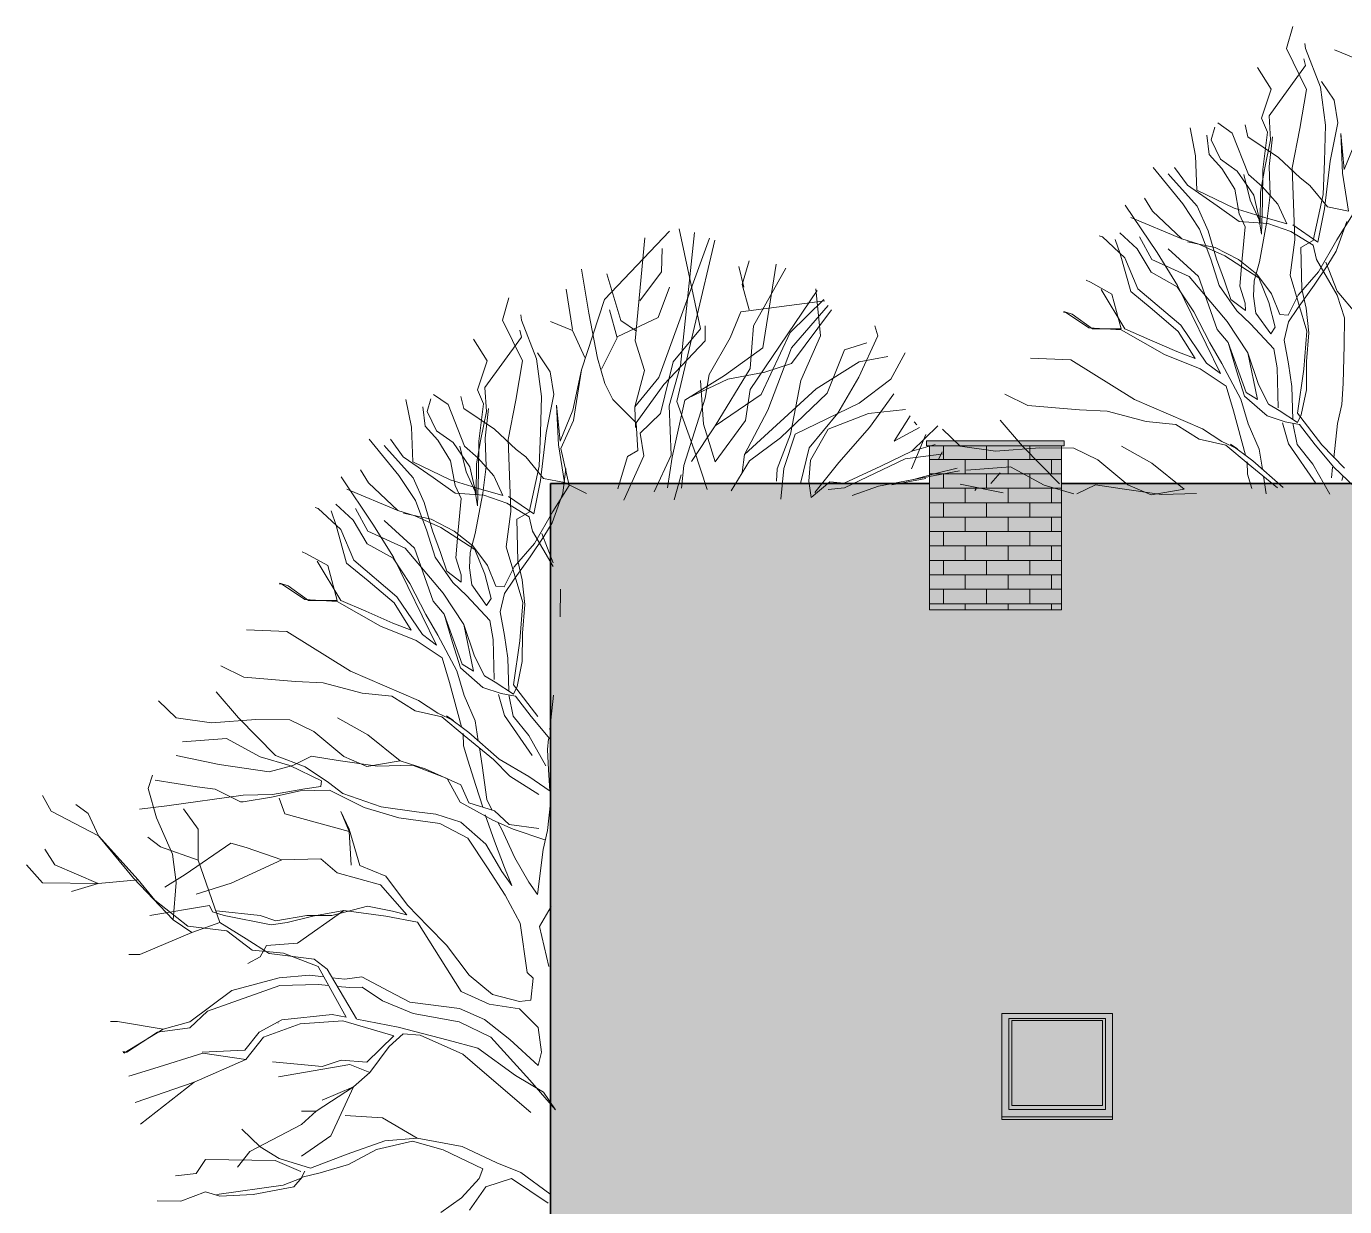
# Model space of a CAD drawing. Header units: millimetres. Extents: x -13512 to 8923, y -6533 to 5096.
# Drawn here: x -7392 to -6463, y -6001 to -5169 of the extents above; entities that cross this region are included whole.
import ezdxf

# ---------------------------------------------------------------- set-up
doc = ezdxf.new("R2010")
doc.units = ezdxf.units.MM
for name, color, linetype, lineweight in [('A-ELEWACJA CIENKA', 11, 'Continuous', 13), ('A-RYS ELEWACJI', 30, 'Continuous', 35), ('B-CIENIE', 251, 'Continuous', 0), ('B-DACHÓWKA', 250, 'Continuous', 0), ('B-DREWNO', 32, 'Continuous', 0), ('B-materiały', 9, 'Continuous', 0), ('B-STOLARKA OKIENNA', 32, 'Continuous', 0), ('B-SZKŁO', 153, 'Continuous', 0)]:
    doc.layers.add(name, color=color, linetype=linetype, lineweight=lineweight)

# ---------------------------------------------------------------- blocks, each defined once
blk = doc.blocks.new('A$C557A236E')
at = {"layer": 'B-materiały'}
for p, q in [((-876.93, 322.13), (-881.45, 306.51)), ((-881.45, 306.51), (-867.37, 277.74)), ((-867.91, 306.51), (-868.57, 310.15)), ((-857.36, 279.33), (-867.91, 306.51)), ((-867.91, 294.47), (-869.11, 299.35)), ((-832.05, 299.32), (-847.64, 305.56)), ((-892.18, 277.79), (-901.91, 293.16)), ((-893.72, 258.98), (-867.91, 294.47)), ((-854.01, 252.6), (-857.36, 279.33)), ((-847.74, 270.19), (-856.79, 283.37)), ((-899.04, 257.51), (-892.18, 277.79)), ((-867.37, 277.74), (-872.05, 250.14)), ((-845.33, 254.16), (-847.74, 270.19)), ((-931.88, 251.09), (-934.41, 242.08)), ((-919.66, 246.96), (-929.89, 254.12)), ((-908.53, 244.35), (-910.63, 252.82)), ((-894.77, 247.56), (-899.04, 257.51)), ((-892.63, 242.25), (-893.72, 258.98)), ((-854.71, 227.11), (-854.01, 252.6)), ((-850.69, 227.21), (-845.33, 254.16)), ((-949.38, 250.67), (-945.54, 231.01)), ((-935.94, 231.78), (-937.5, 245.47)), ((-934.41, 242.08), (-927.82, 228.63)), ((-908.1, 217.73), (-919.66, 246.96)), ((-886.95, 229.65), (-908.53, 244.35)), ((-898.14, 221.33), (-894.77, 247.56)), ((-896.8, 221.36), (-892.63, 242.25)), ((-891.34, 244.29), (-893.5, 223.46)), ((-872.05, 250.14), (-877.39, 222.52)), ((-840.82, 221.25), (-843.23, 246.63)), ((-843.23, 246.63), (-842.03, 218.65)), ((-831.8, 243.05), (-840.82, 221.25)), ((-945.54, 231.01), (-944.64, 206.61)), ((-926.98, 221.95), (-935.94, 231.78)), ((-927.82, 228.63), (-916.21, 220.2)), ((-893.5, 223.46), (-893, 203.36)), ((-871.84, 215.28), (-886.95, 229.65)), ((-855.46, 203.63), (-854.71, 227.11)), ((-854.54, 193.59), (-850.69, 227.21)), ((-973.19, 220.12), (-975.27, 222.75)), ((-954.51, 197.12), (-973.19, 220.12)), ((-964.84, 218.11), (-963.04, 216.35)), ((-963.04, 216.35), (-944.41, 195.37)), ((-951.26, 210.19), (-960.39, 222.56)), ((-917.9, 207.43), (-926.98, 221.95)), ((-916.21, 220.2), (-904.38, 203.07)), ((-911.45, 217.64), (-906.98, 199.65)), ((-898.51, 209.25), (-908.1, 217.73)), ((-899.75, 205.2), (-896.8, 221.36)), ((-898.24, 198.53), (-898.14, 221.33)), ((-877.39, 222.52), (-875.44, 171.62)), ((-865.01, 210.09), (-871.84, 215.28)), ((-842.03, 218.65), (-837.74, 192)), ((-930.35, 195.72), (-951.26, 210.19)), ((-944.64, 206.61), (-918.24, 194.01)), ((-914.79, 190.07), (-917.9, 207.43)), ((-899.88, 183.74), (-899.75, 205.2)), ((-887.47, 196.79), (-898.51, 209.25)), ((-852.56, 194.98), (-865.01, 210.09)), ((-972.62, 162.68), (-995.1, 196.16)), ((-975.83, 191.9), (-981.43, 201.07)), ((-942.67, 179.32), (-954.51, 197.12)), ((-944.41, 195.37), (-936.61, 178.13)), ((-914.65, 184.71), (-930.35, 195.72)), ((-906.98, 199.65), (-900.6, 185.74)), ((-904.38, 203.07), (-899.88, 183.74)), ((-899.01, 175.72), (-898.24, 198.53)), ((-893, 203.36), (-895.21, 184.53)), ((-881.09, 182.87), (-887.47, 196.79)), ((-862.7, 171.27), (-855.46, 203.63)), ((-955.23, 172.3), (-991.12, 187.46)), ((-955.23, 172.3), (-975.83, 191.9)), ((-918.24, 194.01), (-900, 188.43)), ((-910.53, 180.8), (-914.79, 190.07)), ((-900, 188.43), (-881.09, 182.87)), ((-859.31, 170.01), (-854.54, 193.59)), ((-837.74, 192), (-852.56, 194.98)), ((-845.95, 171.69), (-834.34, 190.08)), ((-1361.86, 129.76), (-1316.18, 177.7)), ((-1309.37, 179.48), (-1294.15, 108.93)), ((-1308.34, 83.11), (-1298.48, 176.98)), ((-998.76, 176.73), (-986.57, 165.48)), ((-934.77, 158.07), (-942.67, 179.32)), ((-936.61, 178.13), (-930.75, 158.17)), ((-894.5, 183.21), (-914.65, 184.71)), ((-912.66, 158.62), (-910.53, 180.8)), ((-900.6, 185.74), (-899.01, 175.72)), ((-895.21, 184.53), (-900.53, 156.24)), ((-878.27, 177.58), (-894.5, 183.21)), ((-862.61, 167.92), (-878.27, 177.58)), ((-877.05, 182.3), (-859.31, 170.01)), ((-838.9, 184.6), (-846.42, 163.63)), ((-1340.19, 100.47), (-1333.56, 173.16)), ((-1323.55, 74.68), (-1287.87, 172.83)), ((-1311, 57.85), (-1284.15, 171.37)), ((-1013.29, 174.47), (-1011.14, 173.74)), ((-1011.14, 173.74), (-995.19, 159.1)), ((-998.54, 161.83), (-1002.08, 172.06)), ((-984.96, 173.74), (-976.23, 157.8)), ((-943.07, 168.58), (-955.23, 172.3)), ((-951.16, 170.39), (-931.62, 166.19)), ((-924.77, 160.33), (-943.07, 168.58)), ((-875.44, 171.62), (-878.84, 146.73)), ((-871.29, 166.36), (-862.7, 171.27)), ((-860.35, 157.92), (-862.61, 167.92)), ((-858.79, 149.24), (-845.95, 171.69)), ((-1321.66, 149.19), (-1321.31, 165.49)), ((-991.17, 135.2), (-998.54, 161.83)), ((-995.19, 159.1), (-986.16, 137.3)), ((-986.57, 165.48), (-976.77, 148.97)), ((-958.18, 139.58), (-972.62, 162.68)), ((-943.43, 145.76), (-964.8, 165.28)), ((-928.94, 139.44), (-934.77, 158.07)), ((-931.62, 166.19), (-915.32, 157.88)), ((-930.75, 158.17), (-925, 142.89)), ((-900.92, 144.84), (-924.77, 160.33)), ((-915.32, 157.88), (-902.32, 147.48)), ((-914.18, 139.14), (-912.66, 158.62)), ((-870.55, 136.88), (-871.29, 166.36)), ((-845.64, 132.81), (-860.35, 157.92)), ((-846.42, 163.63), (-852.21, 154.1)), ((-1372.99, 120), (-1378.1, 151.08)), ((-1336.9, 128.74), (-1321.66, 149.19)), ((-1263.79, 138.44), (-1267.25, 153.01)), ((-1264.83, 140.18), (-1259.98, 156.82)), ((-1256.84, 111.21), (-1234.19, 151.84)), ((-1240.92, 154.47), (-1250.22, 95.59)), ((-976.77, 148.97), (-958.41, 138.7)), ((-976.23, 157.8), (-950.05, 145.76)), ((-900.53, 156.24), (-904.21, 142.74)), ((-873.13, 132.8), (-858.79, 149.24)), ((-852.21, 154.1), (-861.91, 139.78)), ((-853.6, 156.08), (-845.71, 135.49)), ((-1350.42, 114.87), (-1360.12, 147.81)), ((-1259.98, 122.49), (-1264.83, 140.18)), ((-1019.5, 141.87), (-1022.55, 143.3)), ((-1004.54, 133.53), (-1019.5, 141.87)), ((-927.79, 77.43), (-958.18, 139.58)), ((-950.05, 145.76), (-923.27, 114.2)), ((-930.17, 108.57), (-943.43, 145.76)), ((-916.42, 121.66), (-928.94, 139.44)), ((-925, 142.89), (-920.64, 129.59)), ((-904.21, 142.74), (-904.62, 132.01)), ((-902.32, 147.48), (-891.92, 133.67)), ((-893.78, 127.59), (-900.92, 144.84)), ((-878.84, 146.73), (-867.13, 107.47)), ((-861.91, 139.78), (-873.56, 123.4)), ((-1429.26, 130.74), (-1433.77, 115.12)), ((-1384.38, 108.62), (-1388.88, 137.06)), ((-1324.08, 116.95), (-1316.11, 138.44)), ((-1259.25, 66.31), (-1212.02, 136.07)), ((-1209.6, 104.05), (-1212.92, 137.28)), ((-1011.99, 136.69), (-995.21, 108.96)), ((-997.89, 108.89), (-1004.54, 133.53)), ((-976.12, 122.84), (-991.17, 135.2)), ((-986.16, 137.3), (-955.77, 111.59)), ((-958.41, 138.7), (-946.57, 120.9)), ((-910.53, 127.17), (-914.18, 139.14)), ((-904.62, 132.01), (-902.97, 119.98)), ((-891.92, 133.67), (-886.19, 119.06)), ((-880.15, 118.54), (-873.13, 132.8)), ((-867.53, 123.55), (-870.55, 136.88)), ((-845.71, 135.49), (-831.89, 119.08)), ((-840.55, 116.85), (-845.64, 132.81)), ((-1377.98, 80.02), (-1361.86, 129.76)), ((-1352.84, 102.73), (-1358.39, 122.49)), ((-1273.3, 102.75), (-1265.87, 120.97)), ((-1265.87, 120.97), (-1206.59, 128.74)), ((-1207.36, 129.78), (-1230.96, 106.33)), ((-1230.06, 95.59), (-1204.21, 125.54)), ((-1201.83, 122.32), (-1230.06, 84.53)), ((-1038.26, 121.23), (-1032.34, 119.42)), ((-957.62, 107.22), (-976.12, 122.84)), ((-946.57, 120.9), (-935.3, 99.06)), ((-920.64, 129.59), (-910.39, 121.81)), ((-906.81, 112.51), (-916.42, 121.66)), ((-910.39, 121.81), (-910.53, 127.17)), ((-889.32, 110.27), (-893.78, 127.59)), ((-873.56, 123.4), (-880.03, 113.85)), ((-865.76, 106.16), (-867.53, 123.55)), ((-1433.77, 115.12), (-1419.7, 86.35)), ((-1420.23, 115.12), (-1420.9, 118.76)), ((-1409.69, 87.94), (-1420.23, 115.12)), ((-1384.38, 107.93), (-1399.97, 114.17)), ((-1366.79, 88.34), (-1372.99, 120)), ((-1352.84, 103.42), (-1324.08, 116.95)), ((-1339.33, 107.24), (-1350.42, 114.87)), ((-1037.07, 120.64), (-1038.62, 120.73)), ((-1020.7, 109.66), (-1037.07, 120.64)), ((-1032.34, 119.42), (-1018, 109.06)), ((-955.77, 111.59), (-937.72, 84.91)), ((-923.27, 114.2), (-908.53, 92.07)), ((-890.28, 94.82), (-906.81, 112.51)), ((-902.97, 119.98), (-892.56, 105.49)), ((-886.19, 119.06), (-880.15, 118.54)), ((-880.03, 113.85), (-883.06, 101.04)), ((-840.73, 97.41), (-840.55, 116.85)), ((-1446.05, 67.59), (-1420.23, 103.08)), ((-1420.23, 103.08), (-1421.44, 107.96)), ((-1375.71, 88.86), (-1384.38, 107.93)), ((-1363.93, 80.54), (-1352.84, 102.73)), ((-1294.15, 108.93), (-1313.41, 85.83)), ((-1290.84, 100.47), (-1290.84, 111.21)), ((-1290.84, 111.21), (-1290.84, 100.47)), ((-1288.07, 76.91), (-1273.3, 102.75)), ((-1259.25, 80.95), (-1256.84, 111.21)), ((-1230.96, 106.33), (-1251.42, 62.73)), ((-1223.61, 72.49), (-1209.6, 104.05)), ((-1182.77, 74.85), (-1169.27, 104.05)), ((-1169.27, 104.05), (-1171.38, 111.21)), ((-997.87, 108.22), (-1020.7, 109.66)), ((-1018, 109.06), (-997.89, 108.89)), ((-967.27, 90.89), (-997.87, 108.22)), ((-995.21, 108.96), (-977.59, 101.35)), ((-945.75, 88.07), (-957.62, 107.22)), ((-922.57, 99.38), (-930.17, 108.57)), ((-892.56, 105.49), (-889.32, 110.27)), ((-867.13, 107.47), (-869.14, 80.61)), ((-867.26, 86.02), (-865.76, 106.16)), ((-1444.51, 86.4), (-1454.24, 101.77)), ((-1333.57, 79.65), (-1340.19, 100.47)), ((-1320.03, 69.89), (-1290.84, 100.47)), ((-1250.22, 95.59), (-1277.3, 76.07)), ((-1246.91, 51.66), (-1230.06, 95.59)), ((-1192.75, 94.29), (-1205.08, 63.7)), ((-1177.1, 99.17), (-1192.75, 94.29)), ((-977.59, 101.35), (-958.61, 93.11)), ((-958.61, 93.11), (-945.75, 88.07)), ((-935.3, 99.06), (-926.89, 84.52)), ((-922.57, 99.38), (-909.73, 64.08)), ((-916.71, 79.41), (-922.57, 99.38)), ((-887.93, 81.48), (-890.28, 94.82)), ((-883.06, 101.04), (-879.96, 84.36)), ((-841.4, 70.57), (-840.73, 97.41)), ((-1451.37, 66.12), (-1444.51, 86.4)), ((-1419.7, 86.35), (-1424.37, 58.75)), ((-1406.33, 61.21), (-1409.69, 87.94)), ((-1400.07, 78.8), (-1409.12, 91.98)), ((-1361.65, 70.37), (-1366.79, 88.34)), ((-1313.41, 85.83), (-1322.44, 49.39)), ((-1230.06, 84.53), (-1249.02, 78.35)), ((-1212.74, 66.73), (-1182.51, 85.83)), ((-1182.51, 85.83), (-1162.35, 89.41)), ((-1150.02, 92.01), (-1160.25, 73.46)), ((-1061.7, 88.31), (-1033.41, 87.19)), ((-1033.41, 87.19), (-988.57, 59.2)), ((-942.21, 80.79), (-967.27, 90.89)), ((-937.72, 84.91), (-927.79, 77.43)), ((-926.89, 84.52), (-913.52, 59.38)), ((-908.53, 92.07), (-901.05, 69.75)), ((-901.91, 59.2), (-908.53, 92.07)), ((-879.96, 84.36), (-877.55, 68.33)), ((-867.43, 65.9), (-867.26, 86.02)), ((-1397.66, 62.77), (-1400.07, 78.8)), ((-1377.98, 80.02), (-1384.12, 51.66)), ((-1383.79, 44.34), (-1377.98, 80.02)), ((-1340.46, 54.14), (-1333.57, 79.65)), ((-1340.46, 54.14), (-1323.55, 74.68)), ((-1316.34, 54.75), (-1308.34, 83.11)), ((-1277.3, 76.07), (-1305.29, 58.82)), ((-1291, 60.08), (-1288.07, 76.91)), ((-1283.92, 40.6), (-1259.25, 80.95)), ((-1249.02, 78.35), (-1274.89, 73.46)), ((-1197.56, 49.68), (-1182.77, 74.85)), ((-923.81, 68.51), (-942.21, 80.79)), ((-910.89, 61.46), (-916.71, 79.41)), ((-887.23, 53.34), (-887.93, 81.48)), ((-869.14, 80.61), (-873.73, 49.65)), ((-1447.1, 56.17), (-1451.37, 66.12)), ((-1444.96, 50.86), (-1446.05, 67.59)), ((-1356, 59.12), (-1361.65, 70.37)), ((-1339.51, 42.77), (-1320.03, 69.89)), ((-1274.89, 73.46), (-1303.18, 60.12)), ((-1292.05, 41.9), (-1294.15, 72.49)), ((-1263.2, 20.55), (-1212.74, 66.73)), ((-1262.56, 44.5), (-1259.25, 66.31)), ((-1230.71, 34.77), (-1223.61, 72.49)), ((-1160.25, 73.46), (-1182.51, 56.54)), ((-918.68, 51.21), (-923.81, 68.51)), ((-901.05, 69.75), (-893.99, 55.85)), ((-877.55, 68.33), (-876.97, 45.16)), ((-871.01, 48.38), (-867.43, 65.9)), ((-842.37, 55.8), (-841.4, 70.57)), ((-1501.71, 59.28), (-1497.87, 39.62)), ((-1484.2, 59.7), (-1486.73, 50.69)), ((-1471.99, 55.57), (-1482.22, 62.73)), ((-1460.86, 52.96), (-1462.96, 61.43)), ((-1450.47, 29.94), (-1447.1, 56.17)), ((-1424.37, 58.75), (-1429.71, 31.13)), ((-1407.04, 35.72), (-1406.33, 61.21)), ((-1403.02, 35.82), (-1397.66, 62.77)), ((-1339.51, 42.77), (-1356, 59.12)), ((-1305.29, 58.82), (-1314.1, 18.61)), ((-1298.67, 23.68), (-1311, 57.85)), ((-1298.45, 36.43), (-1291, 60.08)), ((-1251.42, 62.73), (-1283.92, 40.6)), ((-1205.08, 63.7), (-1237.88, 32.14)), ((-1182.51, 56.54), (-1227.65, 34.74)), ((-1175.18, 39.51), (-1158.02, 63.21)), ((-1063.58, 54.95), (-1079.72, 62.99)), ((-988.57, 59.2), (-940.49, 38.6)), ((-913.52, 59.38), (-908.4, 42.08)), ((-895.13, 47.78), (-910.89, 61.46)), ((-909.73, 64.08), (-901.91, 59.2)), ((-893.99, 55.85), (-886.51, 51.35)), ((-845.39, 42.32), (-842.37, 55.8)), ((-1488.27, 40.39), (-1489.82, 54.08)), ((-1486.73, 50.69), (-1480.15, 37.24)), ((-1460.43, 26.34), (-1471.99, 55.57)), ((-1439.28, 38.26), (-1460.86, 52.96)), ((-1449.13, 29.97), (-1444.96, 50.86)), ((-1443.67, 52.9), (-1445.83, 32.07)), ((-1393.15, 29.86), (-1395.56, 55.24)), ((-1395.56, 55.24), (-1394.35, 27.26)), ((-1384.12, 51.66), (-1393.15, 29.86)), ((-1340.09, 39.41), (-1340.46, 54.14)), ((-1322.44, 49.39), (-1336.64, 35.47)), ((-1314.8, 19.93), (-1316.34, 54.75)), ((-1263.2, 20.55), (-1246.91, 51.66)), ((-1217.72, 25.04), (-1197.56, 49.68)), ((-1175.89, 49.39), (-1204.18, 38.32)), ((-1149.89, 52.24), (-1175.89, 49.39)), ((-1157.84, 29.86), (-1146.51, 47.67)), ((-1027.3, 51.84), (-1063.58, 54.95)), ((-1007.84, 50.99), (-1027.3, 51.84)), ((-980.17, 43.64), (-1007.84, 50.99)), ((-910.32, 19.92), (-918.68, 51.21)), ((-882.29, 43.41), (-895.13, 47.78)), ((-886.51, 51.35), (-873.56, 42.95)), ((-873.73, 49.65), (-856.41, 27.3)), ((-873.56, 42.95), (-871.01, 48.38)), ((-1497.87, 39.62), (-1496.96, 15.22)), ((-1479.31, 30.56), (-1488.27, 40.39)), ((-1480.15, 37.24), (-1468.54, 28.81)), ((-1424.17, 23.89), (-1439.28, 38.26)), ((-1392.68, 24.68), (-1383.79, 44.34)), ((-1338.35, 23.36), (-1339.51, 42.77)), ((-1283.92, 40.6), (-1300.61, 15.59)), ((-1283.92, 15.22), (-1292.05, 41.9)), ((-1283.92, 15.22), (-1262.56, 44.5)), ((-1204.18, 38.32), (-1216.84, 16.35)), ((-1196.69, 14.84), (-1175.18, 39.51)), ((-1157.84, 29.86), (-1140.02, 39.41)), ((-1145.27, 22.83), (-1126.95, 40.72)), ((-1143.69, 43.37), (-1141.82, 41.35)), ((-1123.68, 38.38), (-1111.34, 26.34)), ((-1083.06, 44.56), (-1067.41, 26.34)), ((-959.33, 41.48), (-980.17, 43.64)), ((-942.98, 31.16), (-959.33, 41.48)), ((-940.49, 38.6), (-926.85, 29.55)), ((-908.4, 42.08), (-900.57, 24.18)), ((-879.89, 28.05), (-884.19, 42.86)), ((-872.19, 41.65), (-882.29, 43.41)), ((-876.83, 42.46), (-873.84, 27.53)), ((-861.1, 27.18), (-872.19, 41.65)), ((-848.13, 18.12), (-845.39, 42.32)), ((-1525.52, 28.73), (-1527.59, 31.36)), ((-1506.84, 5.73), (-1525.52, 28.73)), ((-1503.58, 18.8), (-1512.71, 31.17)), ((-1470.23, 16.04), (-1479.31, 30.56)), ((-1468.54, 28.81), (-1456.71, 11.68)), ((-1452.07, 13.81), (-1449.13, 29.97)), ((-1450.57, 7.14), (-1450.47, 29.94)), ((-1445.83, 32.07), (-1445.32, 11.97)), ((-1429.71, 31.13), (-1427.77, -19.77)), ((-1407.79, 12.24), (-1407.04, 35.72)), ((-1406.87, 2.2), (-1403.02, 35.82)), ((-1336.64, 35.47), (-1334.23, 19.44)), ((-1305.91, 12.78), (-1298.45, 36.43)), ((-1237.88, 32.14), (-1259.73, 15.94)), ((-1240.15, 10.4), (-1230.71, 34.77)), ((-1227.65, 34.74), (-1235.46, 10.52)), ((-1145.5, 10.34), (-1135.49, 34.52)), ((-924.11, 26.94), (-942.98, 31.16)), ((-926.85, 29.55), (-916, 24.46)), ((-860.41, -0.29), (-879.89, 28.05)), ((-1517.17, 26.72), (-1515.37, 24.96)), ((-1515.37, 24.96), (-1496.74, 3.98)), ((-1482.67, 4.33), (-1503.58, 18.8)), ((-1463.78, 26.25), (-1459.31, 8.26)), ((-1450.83, 17.86), (-1460.43, 26.34)), ((-1417.34, 18.7), (-1424.17, 23.89)), ((-1404.89, 3.59), (-1417.34, 18.7)), ((-1394.35, 27.26), (-1390.07, 0.61)), ((-1386.67, -1.31), (-1392.68, 24.68)), ((-1352.42, -3.81), (-1345.62, 19.16)), ((-1334.23, 19.44), (-1348.2, -11.75)), ((-1345.62, 19.16), (-1338.35, 23.36)), ((-1326.89, -5.85), (-1314.8, 19.93)), ((-1314.1, 18.61), (-1317.58, -2.93)), ((-1289.64, -4.31), (-1298.67, 23.68)), ((-1264.89, 7.77), (-1263.2, 20.55)), ((-1223.8, 0.09), (-1217.72, 25.04)), ((-1167.13, 12.23), (-1145.27, 22.83)), ((-1122.81, 20.85), (-1150.02, 17.5)), ((-1145.27, 22.83), (-1128.98, 27.5)), ((-1126.24, 17.5), (-1124.09, 22.22)), ((-1111.34, 26.34), (-1086.37, 22.76)), ((-1086.37, 22.76), (-1055.07, 25.04)), ((-1067.41, 26.34), (-1041.41, -0.13)), ((-1055.07, 25.04), (-1031.32, 24.93)), ((-1031.32, 24.93), (-1014.35, 16.64)), ((-997.6, 26.34), (-976.23, 14.3)), ((-908.36, 13.93), (-924.11, 26.94)), ((-916, 24.46), (-920.77, 27.69)), ((-920.77, 27.69), (-905.06, 16.02)), ((-900.57, 24.18), (-898.42, 10.11)), ((-873.84, 27.53), (-862.77, 13.73)), ((-847.97, 11.42), (-861.1, 27.18)), ((-856.41, 27.3), (-840.58, 10.93)), ((-1528.16, 0.51), (-1533.76, 9.68)), ((-1496.96, 15.22), (-1470.56, 2.62)), ((-1467.11, -1.32), (-1470.23, 16.04)), ((-1456.71, 11.68), (-1452.21, -7.65)), ((-1452.21, -7.65), (-1452.07, 13.81)), ((-1439.8, 5.4), (-1450.83, 17.86)), ((-1445.32, 11.97), (-1447.53, -6.86)), ((-1415.02, -20.12), (-1407.79, 12.24)), ((-1388.98, 10.7), (-1391.22, -6.79)), ((-1307.51, -3.35), (-1305.91, 12.78)), ((-1259.73, 15.94), (-1272.61, -5.16)), ((-1240.6, 1.68), (-1240.15, 10.4)), ((-1235.46, 10.52), (-1237.6, -10.99)), ((-1216.84, 16.35), (-1217.81, 1.58)), ((-1213.59, -6.36), (-1196.69, 14.84)), ((-1192.97, 0.19), (-1167.13, 12.23)), ((-1150.02, 17.5), (-1192.75, -3)), ((-1128.79, 7.16), (-1113.43, 10.72)), ((-1075.9, 11.74), (-1106.83, 9.42)), ((-1052.12, -1.07), (-1075.9, 11.74)), ((-1014.35, 16.64), (-993.13, -0.93)), ((-976.23, 14.3), (-953.5, -3.96)), ((-908.85, 6.54), (-909.07, 15.25)), ((-887.83, -2.99), (-908.36, 13.93)), ((-905.06, 16.02), (-883.81, -2.89)), ((-862.77, 13.73), (-850.85, -7.42)), ((-849.79, 4), (-848.91, 11.53)), ((-833.54, -2.3), (-847.97, 11.42)), ((-1524.95, -28.71), (-1547.42, 4.77)), ((-1507.56, -19.09), (-1528.16, 0.51)), ((-1495, -12.07), (-1506.84, 5.73)), ((-1496.74, 3.98), (-1488.94, -13.26)), ((-1466.98, -6.68), (-1482.67, 4.33)), ((-1470.56, 2.62), (-1452.32, -2.96)), ((-1459.31, 8.26), (-1452.93, -5.65)), ((-1451.33, -15.67), (-1450.57, 7.14)), ((-1433.41, -8.52), (-1439.8, 5.4)), ((-1411.64, -21.38), (-1406.87, 2.2)), ((-1390.07, 0.61), (-1404.89, 3.59)), ((-1374.46, -7.04), (-1390.07, 0.61)), ((-1312.67, -11.53), (-1307.75, 6.03)), ((-1217.81, 1.58), (-1216.18, -9.78)), ((-1216.18, -9.78), (-1203.05, 1.28)), ((-1203.05, 1.28), (-1192.97, 0.19)), ((-1168.78, -1.89), (-1111.67, 8.83)), ((-1168.78, -1.89), (-1144.1, 2.75)), ((-1135.4, 3.64), (-1159.42, -0.98)), ((-1144.1, 2.75), (-1128.79, 7.16)), ((-1089.73, 0.09), (-1083.21, 7.63)), ((-905.92, -3.44), (-908.85, 6.54)), ((-897.65, 5.11), (-895.77, -7.21)), ((-841.57, 5.33), (-842.37, 2.17)), ((-1507.56, -19.09), (-1543.45, -3.93)), ((-1462.86, -10.59), (-1467.11, -1.32)), ((-1446.83, -8.18), (-1466.98, -6.68)), ((-1452.93, -5.65), (-1451.33, -15.67)), ((-1447.53, -6.86), (-1452.86, -35.15)), ((-1452.32, -2.96), (-1433.41, -8.52)), ((-1430.6, -13.81), (-1446.83, -8.18)), ((-1429.38, -9.09), (-1411.64, -21.38)), ((-1391.22, -6.79), (-1398.74, -27.76)), ((-1398.27, -19.7), (-1386.67, -1.31)), ((-1192.75, -3), (-1204.18, -4.31)), ((-1187.39, -8.39), (-1168.78, -1.89)), ((-1080.95, -6.53), (-1111.34, -0.35)), ((-1101, -4.88), (-1100.11, -3.64)), ((-1031.18, -7.25), (-1052.12, -1.07)), ((-1015.92, -0.83), (-1029.17, -7.2)), ((-997.08, -3.71), (-1015.92, -0.83)), ((-969.49, -7.72), (-997.08, -3.71)), ((-993.13, -0.93), (-976.86, -7.9)), ((-976.86, -7.9), (-953.5, -3.96)), ((-944.71, -7.09), (-969.49, -7.72)), ((-1565.62, -16.92), (-1563.47, -17.65)), ((-1563.47, -17.65), (-1547.52, -32.29)), ((-1551.09, -14.66), (-1538.9, -25.91)), ((-1537.29, -17.65), (-1528.56, -33.59)), ((-1487.09, -33.32), (-1495, -12.07)), ((-1488.94, -13.26), (-1483.07, -33.22)), ((-1464.98, -32.77), (-1462.86, -10.59)), ((-1414.94, -23.47), (-1430.6, -13.81)), ((-1550.87, -29.56), (-1554.41, -19.33)), ((-1538.9, -25.91), (-1529.1, -42.42)), ((-1495.76, -45.63), (-1517.13, -26.11)), ((-1495.4, -22.81), (-1507.56, -19.09)), ((-1503.49, -21), (-1483.94, -25.2)), ((-1477.09, -31.06), (-1495.4, -22.81)), ((-1483.94, -25.2), (-1467.65, -33.51)), ((-1427.77, -19.77), (-1431.17, -44.66)), ((-1423.62, -25.03), (-1415.02, -20.12)), ((-1422.88, -54.51), (-1423.62, -25.03)), ((-1412.68, -33.47), (-1414.94, -23.47)), ((-1411.12, -42.15), (-1398.27, -19.7)), ((-1398.74, -27.76), (-1404.54, -37.29)), ((-1543.5, -56.19), (-1550.87, -29.56)), ((-1547.52, -32.29), (-1538.49, -54.09)), ((-1528.56, -33.59), (-1502.38, -45.63)), ((-1510.51, -51.81), (-1524.95, -28.71)), ((-1481.26, -51.95), (-1487.09, -33.32)), ((-1483.07, -33.22), (-1477.33, -48.5)), ((-1453.24, -46.55), (-1477.09, -31.06)), ((-1467.65, -33.51), (-1454.65, -43.91)), ((-1466.51, -52.25), (-1464.98, -32.77)), ((-1452.86, -35.15), (-1456.54, -48.65)), ((-1397.97, -58.58), (-1412.68, -33.47)), ((-1405.93, -35.31), (-1398.04, -55.9)), ((-1529.1, -42.42), (-1510.74, -52.69)), ((-1502.38, -45.63), (-1475.6, -77.19)), ((-1482.5, -82.82), (-1495.76, -45.63)), ((-1454.65, -43.91), (-1444.25, -57.73)), ((-1431.17, -44.66), (-1419.46, -83.92)), ((-1425.46, -58.6), (-1411.12, -42.15)), ((-1404.54, -37.29), (-1414.23, -51.61)), ((-1571.82, -49.52), (-1574.88, -48.09)), ((-1556.87, -57.86), (-1571.82, -49.52)), ((-1564.32, -54.7), (-1547.54, -82.43)), ((-1538.49, -54.09), (-1508.1, -79.8)), ((-1510.74, -52.69), (-1498.9, -70.49)), ((-1480.11, -113.97), (-1510.51, -51.81)), ((-1468.75, -69.74), (-1481.26, -51.95)), ((-1477.33, -48.5), (-1472.97, -61.8)), ((-1462.86, -64.22), (-1466.51, -52.25)), ((-1456.54, -48.65), (-1456.94, -59.38)), ((-1446.11, -63.8), (-1453.24, -46.55)), ((-1414.23, -51.61), (-1425.89, -67.99)), ((-1419.86, -67.84), (-1422.88, -54.51)), ((-1550.22, -82.5), (-1556.87, -57.86)), ((-1528.44, -68.55), (-1543.5, -56.19)), ((-1472.97, -61.8), (-1462.72, -69.58)), ((-1462.72, -69.58), (-1462.86, -64.22)), ((-1456.94, -59.38), (-1455.3, -71.41)), ((-1441.65, -81.12), (-1446.11, -63.8)), ((-1444.25, -57.73), (-1438.52, -72.33)), ((-1432.47, -72.85), (-1425.46, -58.6)), ((-1589.39, -70.75), (-1590.95, -70.66)), ((-1590.59, -70.16), (-1584.67, -71.97)), ((-1573.03, -81.73), (-1589.39, -70.75)), ((-1584.67, -71.97), (-1570.33, -82.33)), ((-1509.95, -84.17), (-1528.44, -68.55)), ((-1498.9, -70.49), (-1487.63, -92.33)), ((-1459.14, -78.88), (-1468.75, -69.74)), ((-1455.3, -71.41), (-1444.88, -85.9)), ((-1438.52, -72.33), (-1432.47, -72.85)), ((-1425.89, -67.99), (-1432.36, -77.54)), ((-1418.09, -85.23), (-1419.86, -67.84)), ((-1550.2, -83.17), (-1573.03, -81.73)), ((-1570.33, -82.33), (-1550.22, -82.5)), ((-1519.6, -100.5), (-1550.2, -83.17)), ((-1547.54, -82.43), (-1529.92, -90.04)), ((-1508.1, -79.8), (-1490.04, -106.48)), ((-1474.9, -92.01), (-1482.5, -82.82)), ((-1475.6, -77.19), (-1460.86, -99.32)), ((-1442.6, -96.57), (-1459.14, -78.88)), ((-1444.88, -85.9), (-1441.65, -81.12)), ((-1432.36, -77.54), (-1435.39, -90.35)), ((-1393.06, -93.98), (-1392.88, -74.54)), ((-1529.92, -90.04), (-1510.94, -98.28)), ((-1498.08, -103.32), (-1509.95, -84.17)), ((-1487.63, -92.33), (-1479.22, -106.87)), ((-1474.9, -92.01), (-1462.06, -127.31)), ((-1469.03, -111.98), (-1474.9, -92.01)), ((-1435.39, -90.35), (-1432.29, -107.03)), ((-1419.46, -83.92), (-1421.47, -110.78)), ((-1419.59, -105.37), (-1418.09, -85.23)), ((-1494.54, -110.6), (-1519.6, -100.5)), ((-1510.94, -98.28), (-1498.08, -103.32)), ((-1460.86, -99.32), (-1453.37, -121.64)), ((-1454.24, -132.19), (-1460.86, -99.32)), ((-1440.26, -109.91), (-1442.6, -96.57)), ((-1614.03, -103.08), (-1585.73, -104.2)), ((-1585.73, -104.2), (-1540.9, -132.19)), ((-1476.13, -122.88), (-1494.54, -110.6)), ((-1490.04, -106.48), (-1480.11, -113.97)), ((-1479.22, -106.87), (-1465.85, -132.01)), ((-1439.55, -138.05), (-1440.26, -109.91)), ((-1432.29, -107.03), (-1429.87, -123.06)), ((-1421.47, -110.78), (-1426.05, -141.74)), ((-1419.76, -125.49), (-1419.59, -105.37)), ((-1463.22, -129.93), (-1469.03, -111.98)), ((-1615.9, -136.44), (-1632.05, -128.4)), ((-1471.01, -140.18), (-1476.13, -122.88)), ((-1447.46, -143.61), (-1463.22, -129.93)), ((-1462.06, -127.31), (-1454.24, -132.19)), ((-1453.37, -121.64), (-1446.32, -135.54)), ((-1429.87, -123.06), (-1429.29, -146.23)), ((-1423.34, -143.01), (-1419.76, -125.49)), ((-1579.62, -139.55), (-1615.9, -136.44)), ((-1540.9, -132.19), (-1492.82, -152.79)), ((-1465.85, -132.01), (-1460.72, -149.31)), ((-1446.32, -135.54), (-1438.83, -140.05)), ((-1635.38, -146.83), (-1619.74, -165.05)), ((-1560.16, -140.4), (-1579.62, -139.55)), ((-1532.49, -147.75), (-1560.16, -140.4)), ((-1511.66, -149.91), (-1532.49, -147.75)), ((-1462.64, -171.47), (-1471.01, -140.18)), ((-1434.61, -147.98), (-1447.46, -143.61)), ((-1438.83, -140.05), (-1425.89, -148.44)), ((-1432.22, -163.34), (-1436.51, -148.54)), ((-1424.51, -149.74), (-1434.61, -147.98)), ((-1426.05, -141.74), (-1408.74, -164.09)), ((-1425.89, -148.44), (-1423.34, -143.01)), ((-1676.01, -153.01), (-1663.67, -165.05)), ((-1495.31, -160.23), (-1511.66, -149.91)), ((-1492.82, -152.79), (-1479.18, -161.84)), ((-1460.72, -149.31), (-1452.9, -167.21)), ((-1429.15, -148.93), (-1426.17, -163.86)), ((-1413.43, -164.21), (-1424.51, -149.74)), ((-1400.46, -173.27), (-1397.72, -149.07)), ((-1663.67, -165.05), (-1638.69, -168.63)), ((-1638.69, -168.63), (-1607.4, -166.35)), ((-1619.74, -165.05), (-1593.74, -191.52)), ((-1607.4, -166.35), (-1583.64, -166.46)), ((-1583.64, -166.46), (-1566.68, -174.75)), ((-1549.92, -165.05), (-1528.56, -177.09)), ((-1476.43, -164.45), (-1495.31, -160.23)), ((-1479.18, -161.84), (-1468.33, -166.93)), ((-1460.69, -177.46), (-1476.43, -164.45)), ((-1468.33, -166.93), (-1473.1, -163.7)), ((-1473.1, -163.7), (-1457.39, -175.37)), ((-1412.74, -191.68), (-1432.22, -163.34)), ((-1426.17, -163.86), (-1415.1, -177.66)), ((-1400.29, -179.97), (-1413.43, -164.21)), ((-1566.68, -174.75), (-1545.45, -192.32)), ((-1461.18, -184.85), (-1461.39, -176.14)), ((-1457.39, -175.37), (-1436.14, -194.28)), ((-1452.9, -167.21), (-1450.75, -181.28)), ((-1628.23, -179.65), (-1659.15, -181.97)), ((-1604.44, -192.46), (-1628.23, -179.65)), ((-1528.56, -177.09), (-1505.83, -195.35)), ((-1458.24, -194.83), (-1461.18, -184.85)), ((-1440.15, -194.38), (-1460.69, -177.46)), ((-1415.1, -177.66), (-1403.17, -198.81)), ((-1402.12, -187.39), (-1401.23, -179.86)), ((-1633.28, -197.92), (-1663.67, -191.74)), ((-1583.51, -198.64), (-1604.44, -192.46)), ((-1593.74, -191.52), (-1572.75, -199.71)), ((-1568.25, -192.22), (-1581.5, -198.59)), ((-1549.41, -195.1), (-1568.25, -192.22)), ((-1545.45, -192.32), (-1529.19, -199.29)), ((-1452.43, -212.79), (-1458.24, -194.83)), ((-1449.98, -186.28), (-1448.09, -198.6)), ((-1428.46, -206.15), (-1440.15, -194.38)), ((-1436.14, -194.28), (-1415.05, -206.49)), ((-1401.25, -201.73), (-1402.12, -187.39)), ((-1598.15, -203.03), (-1633.28, -197.92)), ((-1581.5, -198.59), (-1598.15, -203.03)), ((-1561.11, -209.47), (-1583.51, -198.64)), ((-1572.75, -199.71), (-1556.39, -210.7)), ((-1521.82, -199.11), (-1549.41, -195.1)), ((-1529.19, -199.29), (-1505.83, -195.35)), ((-1497.03, -198.48), (-1521.82, -199.11)), ((-1505.83, -195.35), (-1488.26, -200.95)), ((-1472.66, -207.93), (-1497.03, -198.48)), ((-1488.26, -200.95), (-1463.17, -212.38)), ((-1448.09, -198.6), (-1444.81, -222.65)), ((-1400.34, -216.63), (-1401.25, -201.73)), ((-1680.37, -205.56), (-1683.38, -215)), ((-1648.83, -213.68), (-1678.44, -209.06)), ((-1573.04, -215.14), (-1561.68, -213.51)), ((-1561.68, -213.51), (-1561.11, -209.47)), ((-1556.39, -210.7), (-1546.14, -218.48)), ((-1463.53, -224.46), (-1472.66, -207.93)), ((-1463.17, -212.38), (-1457.49, -224.98)), ((-1447.6, -228), (-1452.43, -212.79)), ((-1408.03, -219.05), (-1428.46, -206.15)), ((-1415.05, -206.49), (-1400.04, -216.84)), ((-1757.7, -219.88), (-1751.69, -230.94)), ((-1683.38, -215), (-1677.36, -235.5)), ((-1670.29, -227.2), (-1616.5, -219.58)), ((-1636.05, -215.37), (-1648.83, -213.68)), ((-1618.39, -224.32), (-1636.05, -215.37)), ((-1616.5, -219.58), (-1595.73, -219.06)), ((-1596.35, -221.08), (-1616.38, -224.27)), ((-1576.36, -216.56), (-1596.35, -221.08)), ((-1595.73, -219.06), (-1573.04, -215.14)), ((-1586.94, -232.74), (-1591.15, -221.67)), ((-1555.59, -216.04), (-1576.36, -216.56)), ((-1531.15, -228.16), (-1555.59, -216.04)), ((-1546.14, -218.48), (-1519.09, -227.86)), ((-1444.81, -222.65), (-1441.15, -229.97)), ((-1399.84, -224.88), (-1400.11, -220.48)), ((-1751.69, -230.94), (-1718.29, -248.19)), ((-1725.51, -232.57), (-1734.23, -226.06)), ((-1689.55, -229.48), (-1670.29, -227.2)), ((-1658.4, -229.32), (-1648.17, -243.63)), ((-1616.38, -224.27), (-1618.39, -224.32)), ((-1541.8, -245.1), (-1547.52, -231.11)), ((-1547.52, -231.11), (-1541.8, -243.47)), ((-1506.83, -235.6), (-1531.15, -228.16)), ((-1519.09, -227.86), (-1494.2, -231.26)), ((-1494.2, -231.26), (-1480.75, -232.94)), ((-1440.42, -237.29), (-1463.53, -224.46)), ((-1457.49, -224.98), (-1439.25, -230.56)), ((-1439.25, -230.56), (-1428.95, -240.35)), ((-1402.03, -244.37), (-1399.84, -224.88)), ((-1718.29, -248.19), (-1725.51, -232.57)), ((-1677.36, -235.5), (-1666.13, -261.12)), ((-1541.8, -245.1), (-1586.94, -232.74)), ((-1477.9, -239.57), (-1506.83, -235.6)), ((-1480.75, -232.94), (-1463.18, -238.53)), ((-1458.21, -249.8), (-1477.9, -239.57)), ((-1463.18, -238.53), (-1445.36, -254.17)), ((-1439.38, -252.01), (-1445.88, -233.4)), ((-1426.18, -243.64), (-1440.42, -237.29)), ((-1436.66, -238.97), (-1434.22, -243.84)), ((-1428.95, -240.35), (-1408.1, -243.18)), ((-1690.48, -279.16), (-1718.29, -248.19)), ((-1718.29, -248.19), (-1693.61, -278.13)), ((-1674.65, -256), (-1683.56, -249.1)), ((-1648.17, -243.63), (-1648.17, -265.44)), ((-1541.8, -243.47), (-1534.15, -269.13)), ((-1540.3, -268.86), (-1541.8, -245.1)), ((-1444.27, -270.9), (-1458.21, -249.8)), ((-1434.22, -243.84), (-1425.01, -263.72)), ((-1403.87, -251.12), (-1426.18, -243.64)), ((-1405.05, -257.85), (-1402.03, -244.37)), ((-1748.98, -268.69), (-1756.2, -257.63)), ((-1648.17, -265.44), (-1674.65, -256)), ((-1625.04, -253.31), (-1657.33, -275.57)), ((-1614.24, -256.39), (-1625.04, -253.31)), ((-1589.22, -265.15), (-1614.24, -256.39)), ((-1445.36, -254.17), (-1434.16, -273.33)), ((-1432.21, -270.6), (-1439.38, -252.01)), ((-1408.95, -289.46), (-1405.05, -257.85)), ((-1757.7, -281.38), (-1769.14, -268.69)), ((-1718.57, -281.87), (-1748.98, -268.69)), ((-1666.13, -261.12), (-1663.62, -281.16)), ((-1648.17, -265.44), (-1632.75, -309.22)), ((-1589.22, -265.15), (-1624.85, -281.55)), ((-1561.75, -264.46), (-1589.22, -265.15)), ((-1550.11, -274.22), (-1561.75, -264.46)), ((-1534.15, -269.13), (-1515.86, -276.72)), ((-1425.01, -263.72), (-1415.2, -280.9)), ((-1693.61, -278.13), (-1665.64, -307.36)), ((-1657.33, -275.57), (-1671.49, -284.47)), ((-1519.72, -282.85), (-1550.11, -274.22)), ((-1515.86, -276.72), (-1500.6, -297.12)), ((-1431.73, -290.03), (-1444.27, -270.9)), ((-1434.16, -273.33), (-1427.2, -283.21)), ((-1427.2, -283.21), (-1432.21, -270.6)), ((-1718.57, -281.87), (-1757.7, -281.38)), ((-1737.24, -287.56), (-1718.57, -281.87)), ((-1690.48, -279.16), (-1718.57, -281.87)), ((-1678.72, -293.61), (-1690.48, -279.16)), ((-1663.62, -281.16), (-1665.64, -307.36)), ((-1624.85, -281.55), (-1649.53, -289.36)), ((-1501.1, -303.83), (-1519.72, -282.85)), ((-1415.2, -280.9), (-1408.95, -289.46)), ((-1655.47, -311.8), (-1678.72, -293.61)), ((-1500.6, -297.12), (-1486.14, -312.17)), ((-1421.17, -309.88), (-1431.73, -290.03)), ((-1640.03, -297.26), (-1682.09, -304.35)), ((-1637.9, -301.9), (-1640.03, -297.26)), ((-1629.8, -304.38), (-1637.9, -301.9)), ((-1635.24, -301.16), (-1604.32, -304.41)), ((-1596.78, -310.92), (-1629.8, -304.38)), ((-1604.32, -304.41), (-1593.5, -308.16)), ((-1593.5, -308.16), (-1571.48, -304.26)), ((-1567.44, -304.83), (-1585.43, -309.3)), ((-1545.42, -300.92), (-1578.21, -323.85)), ((-1571.48, -304.26), (-1554.04, -304.49)), ((-1545.42, -300.92), (-1567.44, -304.83)), ((-1554.04, -304.49), (-1528.73, -297.82)), ((-1515.82, -304.87), (-1545.42, -300.92)), ((-1528.73, -297.82), (-1511.22, -301.41)), ((-1493.59, -309.01), (-1515.82, -304.87)), ((-1511.22, -301.41), (-1501.1, -303.83)), ((-1399.35, -297.93), (-1407.71, -312.22)), ((-1665.64, -307.36), (-1652.68, -316.42)), ((-1627.91, -315.13), (-1655.47, -311.8)), ((-1652.68, -316.42), (-1632.75, -309.22)), ((-1632.75, -309.22), (-1614.36, -320.82)), ((-1610.14, -328.76), (-1627.91, -315.13)), ((-1585.43, -309.3), (-1596.78, -310.92)), ((-1481.72, -328.15), (-1493.59, -309.01)), ((-1486.14, -312.17), (-1473.08, -325.25)), ((-1416.28, -344.61), (-1421.17, -309.88)), ((-1407.71, -312.22), (-1400.97, -340.21)), ((-1652.68, -316.42), (-1689.1, -331.82)), ((-1614.36, -320.82), (-1598.01, -331.14)), ((-1578.21, -323.85), (-1599.88, -325.47)), ((-1689.1, -331.82), (-1696.88, -331.82)), ((-1604.39, -333.61), (-1613.12, -338.17)), ((-1587.96, -330.89), (-1610.14, -328.76)), ((-1599.88, -325.47), (-1604.39, -333.61)), ((-1598.01, -331.14), (-1566.4, -335.04)), ((-1563.59, -340.33), (-1587.96, -330.89)), ((-1462.88, -357.85), (-1481.72, -328.15)), ((-1473.08, -325.25), (-1457.13, -346.31)), ((-1566.4, -335.04), (-1557.3, -342.23)), ((-1559.58, -347.56), (-1563.59, -340.33)), ((-1557.3, -342.23), (-1536.5, -377.17)), ((-1624.45, -357.2), (-1591.15, -348.32)), ((-1591.15, -348.32), (-1569.75, -346.45)), ((-1569.75, -346.45), (-1559.58, -347.56)), ((-1543.75, -376.09), (-1559.58, -347.56)), ((-1553.74, -348.2), (-1544.88, -349.18)), ((-1544.88, -349.18), (-1532.85, -347.53)), ((-1532.85, -347.53), (-1513.83, -357.78)), ((-1457.13, -346.31), (-1440.7, -359.97)), ((-1412.16, -348.53), (-1416.28, -344.61)), ((-1413.78, -363.99), (-1412.16, -348.53)), ((-1654.06, -379.4), (-1624.45, -357.2)), ((-1590.64, -353.67), (-1641.52, -371.71)), ((-1563.55, -353), (-1590.64, -353.67)), ((-1556.17, -353.7), (-1563.55, -353)), ((-1541.38, -355.12), (-1549.93, -354.3)), ((-1532.67, -354.9), (-1541.38, -355.12)), ((-1518.35, -364.6), (-1532.67, -354.9)), ((-1513.83, -357.78), (-1498.88, -365.45)), ((-1443.21, -366.74), (-1462.88, -357.85)), ((-1440.7, -359.97), (-1421.81, -364.86)), ((-1496.67, -373.44), (-1518.35, -364.6)), ((-1498.88, -365.45), (-1463.91, -369.94)), ((-1463.91, -369.94), (-1446.29, -377.54)), ((-1421.67, -370.22), (-1443.21, -366.74)), ((-1421.81, -364.86), (-1413.78, -363.99)), ((-1408.61, -383.3), (-1421.67, -370.22)), ((-1709.98, -378.95), (-1704.89, -379.17)), ((-1704.89, -379.17), (-1672.7, -384.55)), ((-1672.7, -384.55), (-1654.06, -379.4)), ((-1641.52, -371.71), (-1653.96, -383.42)), ((-1589.15, -377.94), (-1605.11, -386.54)), ((-1591.8, -380.08), (-1591.75, -380.14)), ((-1589.15, -377.94), (-1553.64, -374.2)), ((-1546.15, -378.7), (-1576.26, -380.8)), ((-1553.64, -374.2), (-1543.75, -376.09)), ((-1510.36, -389.2), (-1546.15, -378.7)), ((-1536.22, -377.53), (-1507.16, -383.09)), ((-1464.35, -379.34), (-1496.67, -373.44)), ((-1441.95, -390.17), (-1464.35, -379.34)), ((-1446.29, -377.54), (-1428.51, -391.85)), ((-1700.44, -401.34), (-1672.7, -384.55)), ((-1676.67, -386.67), (-1698.45, -400.62)), ((-1653.96, -383.42), (-1676.67, -386.67)), ((-1605.11, -386.54), (-1615.16, -399.37)), ((-1576.26, -380.8), (-1602.17, -390.16)), ((-1529.33, -407.78), (-1510.36, -389.2)), ((-1503.69, -387.7), (-1513.52, -396.66)), ((-1507.16, -383.09), (-1472.07, -392.27)), ((-1491.6, -388.73), (-1503.69, -387.7)), ((-1461.77, -402.06), (-1491.6, -388.73)), ((-1406.16, -400.67), (-1408.61, -383.3)), ((-1602.17, -390.16), (-1614.52, -405.89)), ((-1513.52, -396.66), (-1527.14, -415.1)), ((-1472.07, -392.27), (-1451.15, -397.78)), ((-1451.15, -397.78), (-1424.52, -417.22)), ((-1414.38, -420.32), (-1441.95, -390.17)), ((-1428.51, -391.85), (-1408.61, -410.12)), ((-1698.45, -400.62), (-1701.24, -400.14)), ((-1698.45, -400.62), (-1701.06, -400.9)), ((-1644.8, -401.29), (-1679.38, -412.21)), ((-1614.52, -405.89), (-1651.03, -421.79)), ((-1615.16, -399.37), (-1645.3, -400.75)), ((-1614.52, -405.89), (-1644.8, -401.29)), ((-1595.66, -407.48), (-1578.21, -409.1)), ((-1560.76, -410.73), (-1547.47, -406.22)), ((-1547.47, -406.22), (-1529.33, -407.78)), ((-1448.07, -413.79), (-1461.77, -402.06)), ((-1408.61, -410.12), (-1406.16, -400.67)), ((-1679.38, -412.21), (-1696.97, -417.6)), ((-1541.36, -409.42), (-1591.42, -418.05)), ((-1578.21, -409.1), (-1560.76, -410.73)), ((-1527.14, -415.1), (-1541.36, -409.42)), ((-1527.14, -415.1), (-1538.79, -425.05)), ((-1413.81, -443.1), (-1448.07, -413.79)), ((-1424.52, -417.22), (-1404.79, -428.79)), ((-1651.03, -421.79), (-1692.42, -436.17)), ((-1651.03, -421.79), (-1688.71, -451.34)), ((-1538.79, -425.05), (-1564.97, -442.29)), ((-1538.79, -425.05), (-1560.76, -434.48)), ((-1554.74, -459.54), (-1538.79, -425.05)), ((-1396.43, -441.32), (-1414.38, -420.32)), ((-1404.79, -428.79), (-1396.43, -441.32)), ((-1564.97, -442.29), (-1575.2, -451.73)), ((-1564.97, -442.29), (-1575.2, -442.29)), ((-1544.51, -445.22), (-1518.33, -446.85)), ((-1617.33, -454.98), (-1604.39, -467.35)), ((-1575.2, -451.73), (-1611.61, -470.6)), ((-1518.33, -446.85), (-1493.81, -461.19)), ((-1575.2, -473.86), (-1554.74, -459.54)), ((-1543.13, -472.48), (-1516.55, -463.1)), ((-1497.1, -463.28), (-1522.43, -469.28)), ((-1516.55, -463.1), (-1493.81, -461.19)), ((-1475.5, -469.45), (-1497.1, -463.28)), ((-1493.81, -461.19), (-1462.15, -467.1)), ((-1611.61, -470.6), (-1620.34, -481.67)), ((-1604.39, -467.35), (-1591.15, -475.48)), ((-1569.02, -482.51), (-1543.13, -472.48)), ((-1522.43, -469.28), (-1542.28, -479.83)), ((-1447.68, -482.83), (-1475.5, -469.45)), ((-1462.15, -467.1), (-1437.73, -478.55)), ((-1642.92, -476.32), (-1649.53, -486.22)), ((-1593.96, -477.11), (-1642.92, -476.32)), ((-1575.67, -484.69), (-1593.96, -477.11)), ((-1591.15, -475.48), (-1569.02, -482.51)), ((-1542.28, -479.83), (-1562.24, -485.7)), ((-1450.19, -489.59), (-1447.68, -482.83)), ((-1437.73, -478.55), (-1420.8, -485.5)), ((-1649.53, -486.22), (-1663.97, -487.85)), ((-1588.17, -494.39), (-1575.56, -489.38)), ((-1574.9, -488.69), (-1580.76, -495.54)), ((-1575.56, -489.38), (-1572.99, -484.62)), ((-1562.24, -485.7), (-1574.9, -488.69)), ((-1462.58, -503.31), (-1450.19, -489.59)), ((-1427.4, -489.69), (-1445.35, -495.5)), ((-1401.48, -507.14), (-1427.4, -489.69)), ((-1420.8, -485.5), (-1400.31, -500.41)), ((-1643.02, -499.12), (-1660.29, -505.58)), ((-1632.89, -502.21), (-1643.02, -499.12)), ((-1634.93, -500.92), (-1588.17, -494.39)), ((-1609.45, -500.96), (-1632.89, -502.21)), ((-1580.76, -495.54), (-1609.45, -500.96)), ((-1445.35, -495.5), (-1457.01, -511.89)), ((-1660.29, -505.58), (-1677.05, -505.33)), ((-1477.07, -513.73), (-1462.58, -503.31))]:
    blk.add_line(p, q, dxfattribs=at)

msp = doc.modelspace()

# ---------------------------------------------------------------- hatches: boundary and pattern name
at = {"layer": 'A-ELEWACJA CIENKA', "lineweight": 9}
h = msp.add_hatch(dxfattribs=at)
h.set_pattern_fill('AR-BRSTD', color=256, scale=0.15)
h.set_pattern_definition([(0, (-12201.442, -3563.986), (0, 10.16127), []), (90, (-12201.442, -3563.986), (-15.24, 10.16127), [10.16127, -10.16127])])
h.paths.add_polyline_path([(-6755.4, -5474.63), (-6662.4, -5474.63), (-6662.4, -5580.24), (-6755.4, -5580.24)])
h.paths.add_polyline_path([(-6662.37, -5474.63), (-6755.37, -5474.63), (-6755.4, -5464.63), (-6662.4, -5464.63)])
at = {"layer": 'A-ELEWACJA CIENKA'}
h = msp.add_hatch(dxfattribs=at)
h.set_pattern_fill('AR-RSHKE', color=256, scale=0.1)
h.set_pattern_definition([(0, (-9e-13, -3373.854), (64.77, 30.48), [15.24, -12.7, 17.78, -7.62, 22.86, -10.16]), (0, (15.24, -3372.584), (64.77, 30.48), [12.7, -48.26, 10.16, -15.24]), (0, (45.72, -3375.76), (64.77, 30.48), [7.62, -78.74]), (90, (-9e-13, -3373.854), (-21.59, 30.48), [29.21, -92.71]), (90, (15.24, -3373.854), (-21.59, 30.48), [28.575, -93.345]), (90, (27.94, -3373.854), (-21.59, 30.48), [26.67, -95.25]), (90, (45.72, -3375.759), (-21.59, 30.48), [29.21, -92.71]), (90, (53.34, -3375.759), (-21.59, 30.48), [29.21, -92.71]), (90, (76.2, -3373.854), (-21.59, 30.48), [27.94, -93.98])])
h.paths.add_polyline_path([(-6662.4, -5580.24), (-6755.4, -5580.24), (-6755.4, -5491.25), (-7022.4, -5491.25), (-7022.4, -6010.48), (-6126.4, -6010.48), (-5622.4, -6010.48), (-5622.4, -5491.25), (-6662.4, -5491.25)])
h.paths.add_polyline_path([(-6626.4, -5864.66), (-6626.4, -5939.41), (-6704.4, -5939.41), (-6704.4, -5864.66)], flags=16)
h.paths.add_polyline_path([(-6631.4, -5868.16), (-6631.4, -5932.41), (-6699.4, -5932.41), (-6699.4, -5868.16)], flags=0)
h.paths.add_polyline_path([(-6633.4, -5869.66), (-6633.4, -5929.41), (-6697.4, -5929.41), (-6697.4, -5869.66)], flags=0)
h.paths.add_polyline_path([(-6006.4, -5864.66), (-5928.4, -5864.66), (-5928.4, -5939.41), (-6006.4, -5939.41)], flags=16)
h.paths.add_polyline_path([(-6001.4, -5868.16), (-5933.4, -5868.16), (-5933.4, -5932.41), (-6001.4, -5932.41)], flags=0)
h.paths.add_polyline_path([(-5999.4, -5869.66), (-5935.4, -5869.66), (-5935.4, -5929.41), (-5999.4, -5929.41)], flags=0)
at = {"layer": 'B-CIENIE', "transparency": 33554503}
h = msp.add_hatch(color=0, dxfattribs=at)
h.dxf.hatch_style = 1
h.paths.add_polyline_path([(-6697.4, -5869.66), (-6633.4, -5869.66), (-6633.4, -5870.91), (-6695.57, -5870.91), (-6695.57, -5929.41), (-6697.4, -5929.41)])
at = {"layer": 'B-DACHÓWKA', "transparency": 33554636}
h = msp.add_hatch(color=256, dxfattribs=at)
h.dxf.hatch_style = 1
h.paths.add_polyline_path([(-7022.4, -5491.25), (-7022.4, -6010.48), (-6126.4, -6010.48), (-5622.4, -6010.48), (-5622.4, -5491.25), (-6662.4, -5491.25), (-6662.4, -5580.24), (-6755.4, -5580.24), (-6755.4, -5491.25)])
h.paths.add_polyline_path([(-6704.4, -5864.66), (-6626.4, -5864.66), (-6626.4, -5939.41), (-6704.4, -5939.41)], flags=16)
h.paths.add_polyline_path([(-6699.4, -5868.16), (-6631.4, -5868.16), (-6631.4, -5932.41), (-6699.4, -5932.41)], flags=0)
h.paths.add_polyline_path([(-6697.4, -5869.66), (-6633.4, -5869.66), (-6633.4, -5929.41), (-6697.4, -5929.41)], flags=0)
h.paths.add_polyline_path([(-6006.4, -5864.66), (-5928.4, -5864.66), (-5928.4, -5939.41), (-6006.4, -5939.41)], flags=16)
h.paths.add_polyline_path([(-6001.4, -5868.16), (-5933.4, -5868.16), (-5933.4, -5932.41), (-6001.4, -5932.41)], flags=0)
h.paths.add_polyline_path([(-5999.4, -5869.66), (-5935.4, -5869.66), (-5935.4, -5929.41), (-5999.4, -5929.41)], flags=0)
at = {"layer": 'B-DREWNO'}
h = msp.add_hatch(color=256, dxfattribs=at)
h.dxf.hatch_style = 1
h.paths.add_polyline_path([(-6662.4, -5464.63), (-6755.4, -5464.63), (-6755.4, -5580.24), (-6662.4, -5580.24)])
h.paths.add_polyline_path([(-6660.4, -5461.25), (-6757.35, -5461.25), (-6757.35, -5464.63), (-6660.4, -5464.63)])
at = {"layer": 'B-STOLARKA OKIENNA', "transparency": 33554628}
h = msp.add_hatch(color=256, dxfattribs=at)
h.dxf.hatch_style = 1
h.paths.add_polyline_path([(-6626.4, -5864.66), (-6704.4, -5864.66), (-6704.4, -5937.41), (-6626.4, -5937.41)])
h.paths.add_polyline_path([(-6631.4, -5932.41), (-6699.4, -5932.41), (-6699.4, -5868.16), (-6631.4, -5868.16)], flags=16)
h.paths.add_polyline_path([(-6633.4, -5929.41), (-6697.4, -5929.41), (-6697.4, -5869.66), (-6633.4, -5869.66)], flags=0)
h = msp.add_hatch(color=256, dxfattribs=at)
h.dxf.hatch_style = 1
h.paths.add_polyline_path([(-6631.4, -5932.41), (-6631.4, -5868.16), (-6699.4, -5868.16), (-6699.4, -5932.41)])
h.paths.add_polyline_path([(-6697.4, -5929.41), (-6697.4, -5869.66), (-6633.4, -5869.66), (-6633.4, -5929.41)], flags=16)
h = msp.add_hatch(color=256, dxfattribs=at)
h.dxf.hatch_style = 1
h.paths.add_polyline_path([(-6704.4, -5937.41), (-6626.4, -5937.41), (-6626.4, -5939.41), (-6704.4, -5939.41)])
at = {"layer": 'B-SZKŁO', "transparency": 33554544}
h = msp.add_hatch(color=256, dxfattribs=at)
h.dxf.hatch_style = 1
h.paths.add_polyline_path([(-6697.4, -5929.41), (-6633.4, -5929.41), (-6633.4, -5869.66), (-6697.4, -5869.66)])

# ---------------------------------------------------------------- linework, layer by layer
at = {"layer": 'A-ELEWACJA CIENKA'}
for p, q in [((-6755.4, -5580.24), (-6662.4, -5580.24)), ((-6626.4, -5937.41), (-6704.4, -5937.41))]:
    msp.add_line(p, q, dxfattribs=at)
for points in [[(-6660.4, -5464.63), (-6757.35, -5464.63), (-6757.35, -5461.25), (-6660.4, -5461.25)], [(-6699.4, -5868.16), (-6631.4, -5868.16), (-6631.4, -5932.41), (-6699.4, -5932.41)], [(-6697.4, -5869.66), (-6633.4, -5869.66), (-6633.4, -5929.41), (-6697.4, -5929.41)]]:
    msp.add_lwpolyline(points, close=True, dxfattribs=at)
for points in [[(-6662.4, -5461.25), (-6662.4, -5461.25), (-6755.4, -5461.25), (-6755.4, -5461.25)], [(-6755.4, -5464.63), (-6755.4, -5580.24)], [(-6662.4, -5580.24), (-6662.4, -5464.63)], [(-6704.4, -5864.66), (-6626.4, -5864.66), (-6626.4, -5939.41), (-6704.4, -5939.41), (-6704.4, -5864.66)]]:
    msp.add_lwpolyline(points, dxfattribs=at)
at = {"layer": 'A-RYS ELEWACJI'}
for p, q in [((-6755.4, -5491.25), (-7022.4, -5491.25)), ((-7022.4, -5491.25), (-7022.4, -6010.48))]:
    msp.add_line(p, q, dxfattribs=at)
msp.add_lwpolyline([(-5622.4, -5491.25), (-6662.4, -5491.25)], dxfattribs=at)

# ---------------------------------------------------------------- block references
at = {"layer": 'A-ELEWACJA CIENKA'}
msp.add_blockref('A$C557A236E', (-5622.4, -5491.25), dxfattribs=at)

doc.saveas('drawing.dxf')
